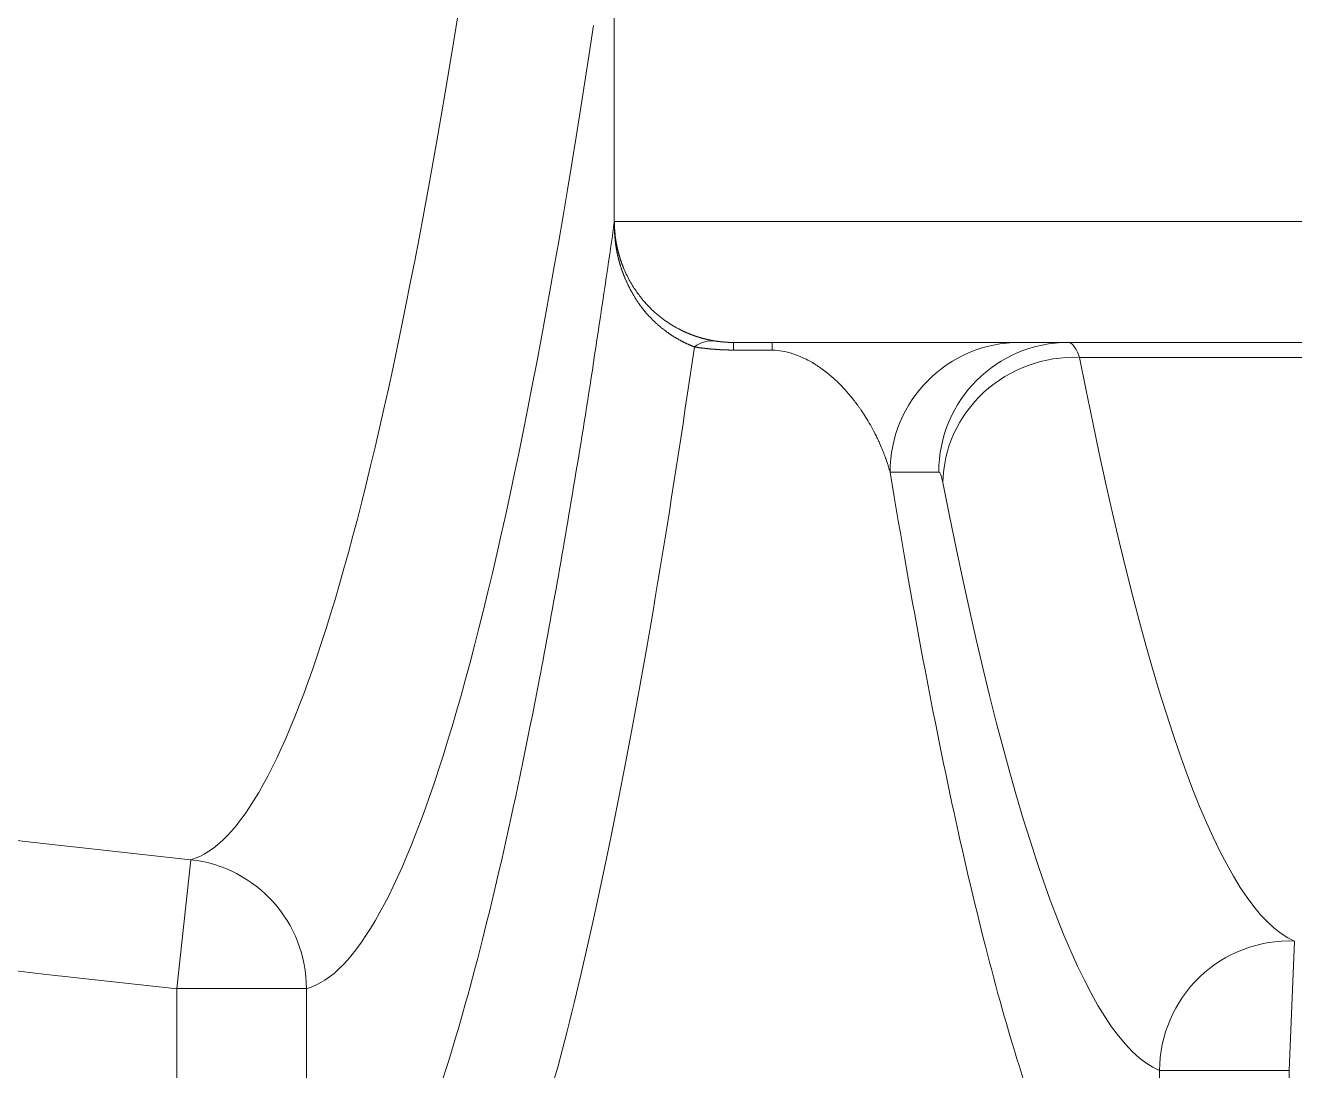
# Model space of a CAD drawing. Header units: millimetres. Extents: x 4664 to 8864, y -38 to 2932.
# Drawn here: x 8229.96 to 8242.74, y 1679.42 to 1689.95 of the extents above; entities that cross this region are included whole.
import ezdxf

# ---------------------------------------------------------------- set-up
doc = ezdxf.new("R2010")
doc.units = ezdxf.units.MM

msp = doc.modelspace()

# ---------------------------------------------------------------- linework, layer by layer
at = {"lineweight": 5}
for p, q in [((8264.301, 1687.975), (8235.89, 1687.975)), ((8237.089, 1686.68), (8237.089, 1686.756)), ((8237.089, 1686.756), (8263.102, 1686.756)), ((8237.089, 1686.68), (8237.479, 1686.68)), ((8237.479, 1686.68), (8237.479, 1686.756)), ((8240.572, 1686.606), (8259.619, 1686.606)), ((8238.666, 1685.45), (8239.155, 1685.45)), ((8231.624, 1681.547), (8231.486, 1680.249)), ((8242.683, 1679.424), (8242.738, 1680.728)), ((8231.486, 1680.249), (8231.486, 1677.048)), ((8231.486, 1680.249), (8232.791, 1680.249)), ((8232.791, 1677.048), (8232.791, 1680.249)), ((8242.683, 1679.424), (8241.379, 1679.424)), ((8241.379, 1679.424), (8241.379, 1677.048)), ((8242.683, 1677.048), (8242.683, 1679.424))]:
    msp.add_line(p, q, dxfattribs=at)
for radius, start, end in [(175.775, 249.99883, 263.9677), (177.081, 249.99883, 263.9677), (181.468, 249.96842, 264.23964), (182.774, 249.96842, 290.03158)]:
    msp.add_arc((8250.096, 1856.349), radius, start, end, dxfattribs=at)
at = {"lineweight": 5, "extrusion": (0, 0, -1)}
for centre, major_axis, ratio, start_param, end_param in [((8231.494, 1856.349), (0, 174.819), 0.052336, 2.807848, 3.127376), ((8232.66, 1856.349), (0, -176.118), 0.052336, 5.949441, 6.268968), ((8236.759, 1687.968), (0.862, -0.124), 0.938236, 2.962938, 2.989748), ((8234.587, 1687.913), (1.306, 0.028), 0.064701, 6.221532, 6.229443), ((8236.695, 1685.481), (0.206, 1.29), 0.402371, 5.905541, 6.280289), ((8239.97, 1685.45), (0, 1.306), 0.99863, 4.712389, 6.283185), ((8240.459, 1685.45), (0, 1.306), 0.99863, 4.712389, 6.283185), ((8240.501, 1685.345), (1.281, 0.252), 0.964976, 3.342437, 4.95401), ((8242.939, 1856.349), (0, -175.663), 0.052336, 0.021845, 0.26035), ((8241.581, 1856.349), (0, 176.968), 0.052336, 3.163438, 3.401943), ((8231.486, 1680.249), (0.342, -1.26), 0.998529, 3.512636, 4.97728), ((8242.683, 1679.424), (0.503, 1.205), 0.998391, 4.317481, 5.929054)]:
    msp.add_ellipse(centre, major_axis=major_axis, ratio=ratio, start_param=start_param, end_param=end_param, dxfattribs=at)
at = {"lineweight": 5}
for points in [[(8235.889, 1687.968), (8235.889, 1689.268), (8235.889, 1690.569), (8235.889, 1691.869)], [(8235.89, 1687.975), (8235.89, 1687.973), (8235.89, 1687.97), (8235.889, 1687.968)], [(8240.572, 1686.606), (8240.563, 1686.631), (8240.544, 1686.675), (8240.516, 1686.722), (8240.488, 1686.75), (8240.469, 1686.756), (8240.459, 1686.756)], [(8239.155, 1685.45), (8239.169, 1685.45), (8239.183, 1685.415), (8239.197, 1685.345)]]:
    msp.add_open_spline(points, degree=3, dxfattribs=at)
for points, knots in [([(8235.889, 1687.968), (8235.765, 1687.104), (8235.641, 1686.284), (8235.389, 1684.752), (8235.263, 1684.037), (8234.881, 1682.043), (8234.624, 1680.92), (8234.105, 1679.092), (8233.843, 1678.386), (8233.318, 1677.399), (8233.055, 1677.117), (8232.791, 1677.048)], [0, 0, 0, 0, 0.125, 0.125, 0.25, 0.25, 0.5, 0.5, 0.75, 0.75, 1, 1, 1, 1]), ([(8235.89, 1687.975), (8235.89, 1687.974), (8235.89, 1687.973), (8235.89, 1687.963), (8235.89, 1687.955), (8235.89, 1687.946)], [0, 0, 0, 0, 0.093825, 0.093825, 1, 1, 1, 1]), ([(8235.89, 1687.946), (8235.89, 1687.944), (8235.89, 1687.94), (8235.89, 1687.935), (8235.89, 1687.929), (8235.89, 1687.924), (8235.89, 1687.919), (8235.89, 1687.913), (8235.89, 1687.908), (8235.89, 1687.902), (8235.891, 1687.897), (8235.891, 1687.891), (8235.891, 1687.886), (8235.891, 1687.881), (8235.891, 1687.875), (8235.891, 1687.87), (8235.892, 1687.864), (8235.892, 1687.859), (8235.892, 1687.853), (8235.893, 1687.848), (8235.893, 1687.842), (8235.893, 1687.837), (8235.894, 1687.831), (8235.894, 1687.826), (8235.895, 1687.82), (8235.895, 1687.815), (8235.896, 1687.809), (8235.896, 1687.804), (8235.897, 1687.798), (8235.897, 1687.793), (8235.898, 1687.787), (8235.898, 1687.782), (8235.899, 1687.776), (8235.899, 1687.771), (8235.9, 1687.765), (8235.901, 1687.76), (8235.902, 1687.754), (8235.902, 1687.749), (8235.903, 1687.743), (8235.904, 1687.738), (8235.905, 1687.732), (8235.905, 1687.727), (8235.906, 1687.721), (8235.907, 1687.716), (8235.908, 1687.71), (8235.909, 1687.705), (8235.91, 1687.699), (8235.911, 1687.694), (8235.912, 1687.688), (8235.913, 1687.683), (8235.914, 1687.677), (8235.915, 1687.672), (8235.916, 1687.666), (8235.917, 1687.661), (8235.918, 1687.655), (8235.919, 1687.65), (8235.92, 1687.644), (8235.922, 1687.639), (8235.923, 1687.633), (8235.924, 1687.628), (8235.925, 1687.622), (8235.927, 1687.617), (8235.928, 1687.611), (8235.929, 1687.606), (8235.931, 1687.6), (8235.932, 1687.595), (8235.933, 1687.59), (8235.935, 1687.584), (8235.936, 1687.579), (8235.938, 1687.573), (8235.939, 1687.568), (8235.941, 1687.562), (8235.942, 1687.557), (8235.944, 1687.551), (8235.945, 1687.546), (8235.947, 1687.541), (8235.949, 1687.533), (8235.952, 1687.524), (8235.956, 1687.513), (8235.959, 1687.502), (8235.963, 1687.492), (8235.967, 1687.481), (8235.971, 1687.47), (8235.975, 1687.459), (8235.979, 1687.448), (8235.983, 1687.437), (8235.987, 1687.426), (8235.991, 1687.416), (8235.996, 1687.405), (8236, 1687.394), (8236.005, 1687.383), (8236.01, 1687.373), (8236.015, 1687.362), (8236.02, 1687.352), (8236.025, 1687.341), (8236.03, 1687.33), (8236.035, 1687.32), (8236.04, 1687.31), (8236.045, 1687.299), (8236.051, 1687.289), (8236.056, 1687.278), (8236.062, 1687.268), (8236.068, 1687.258), (8236.073, 1687.248), (8236.079, 1687.238), (8236.085, 1687.227), (8236.091, 1687.217), (8236.097, 1687.207), (8236.103, 1687.198), (8236.11, 1687.188), (8236.116, 1687.178), (8236.121, 1687.17), (8236.124, 1687.165), (8236.127, 1687.162), (8236.129, 1687.158), (8236.131, 1687.155), (8236.134, 1687.151), (8236.137, 1687.147), (8236.14, 1687.143), (8236.143, 1687.138), (8236.146, 1687.134), (8236.149, 1687.129), (8236.153, 1687.124), (8236.157, 1687.119), (8236.16, 1687.114), (8236.164, 1687.109), (8236.169, 1687.104), (8236.173, 1687.098), (8236.177, 1687.092), (8236.182, 1687.087), (8236.187, 1687.081), (8236.192, 1687.075), (8236.197, 1687.068), (8236.202, 1687.062), (8236.208, 1687.055), (8236.214, 1687.049), (8236.22, 1687.042), (8236.226, 1687.035), (8236.232, 1687.028), (8236.238, 1687.021), (8236.245, 1687.014), (8236.252, 1687.007), (8236.259, 1687), (8236.266, 1686.992), (8236.274, 1686.985), (8236.281, 1686.978), (8236.289, 1686.97), (8236.297, 1686.962), (8236.305, 1686.955), (8236.314, 1686.947), (8236.322, 1686.939), (8236.331, 1686.931), (8236.34, 1686.924), (8236.349, 1686.916), (8236.359, 1686.908), (8236.368, 1686.9), (8236.378, 1686.892), (8236.387, 1686.885), (8236.396, 1686.879), (8236.403, 1686.873), (8236.411, 1686.867), (8236.419, 1686.861), (8236.426, 1686.856), (8236.434, 1686.85), (8236.442, 1686.845), (8236.45, 1686.84), (8236.458, 1686.834), (8236.465, 1686.829), (8236.473, 1686.824), (8236.481, 1686.819), (8236.489, 1686.814), (8236.497, 1686.809), (8236.504, 1686.805), (8236.512, 1686.8), (8236.52, 1686.795), (8236.528, 1686.791), (8236.536, 1686.786), (8236.543, 1686.782), (8236.551, 1686.778), (8236.559, 1686.774), (8236.567, 1686.77), (8236.574, 1686.766), (8236.582, 1686.762), (8236.59, 1686.758), (8236.597, 1686.754), (8236.605, 1686.75), (8236.613, 1686.747), (8236.62, 1686.743), (8236.628, 1686.74), (8236.635, 1686.736), (8236.643, 1686.733), (8236.651, 1686.73), (8236.658, 1686.726), (8236.666, 1686.723), (8236.673, 1686.72), (8236.681, 1686.717), (8236.688, 1686.714), (8236.693, 1686.712), (8236.695, 1686.711)], [0, 0, 0, 0, 0.00329, 0.006582, 0.009875, 0.013169, 0.016465, 0.019762, 0.02306, 0.02636, 0.029661, 0.032963, 0.036267, 0.039572, 0.042879, 0.046186, 0.049495, 0.052806, 0.056117, 0.05943, 0.062744, 0.06606, 0.069377, 0.072695, 0.076014, 0.079334, 0.082656, 0.085979, 0.089303, 0.092629, 0.095955, 0.099283, 0.102612, 0.105942, 0.109273, 0.112606, 0.115939, 0.119274, 0.12261, 0.125947, 0.129285, 0.132624, 0.135964, 0.139306, 0.142648, 0.145991, 0.149336, 0.152681, 0.156028, 0.159375, 0.162723, 0.166073, 0.169423, 0.172774, 0.176126, 0.179479, 0.182833, 0.186188, 0.189544, 0.1929, 0.196258, 0.199616, 0.202975, 0.206334, 0.209695, 0.213056, 0.216418, 0.219781, 0.223144, 0.226508, 0.229873, 0.233238, 0.236604, 0.23997, 0.243338, 0.246705, 0.250073, 0.25691, 0.263767, 0.270644, 0.27754, 0.284457, 0.291392, 0.298347, 0.30532, 0.312312, 0.319323, 0.326353, 0.3334, 0.340466, 0.347549, 0.35465, 0.361769, 0.368904, 0.376057, 0.383226, 0.390413, 0.397615, 0.404834, 0.412069, 0.419319, 0.426585, 0.433867, 0.441164, 0.448476, 0.455802, 0.463143, 0.470499, 0.477869, 0.485253, 0.49265, 0.500062, 0.502428, 0.504933, 0.507574, 0.510354, 0.513271, 0.516326, 0.519518, 0.522848, 0.526316, 0.529921, 0.533664, 0.537544, 0.541562, 0.545716, 0.550009, 0.554438, 0.559004, 0.563708, 0.568548, 0.573525, 0.578638, 0.583887, 0.589273, 0.594794, 0.600451, 0.606243, 0.61217, 0.618232, 0.624428, 0.630758, 0.637222, 0.643819, 0.650549, 0.657411, 0.664404, 0.671529, 0.678785, 0.686171, 0.693686, 0.70133, 0.709103, 0.717003, 0.725029, 0.733181, 0.741459, 0.74986, 0.756321, 0.762772, 0.769214, 0.775647, 0.782071, 0.788484, 0.794888, 0.801283, 0.807667, 0.814041, 0.820404, 0.826758, 0.8331, 0.839432, 0.845754, 0.852064, 0.858364, 0.864652, 0.870929, 0.877195, 0.883449, 0.889692, 0.895924, 0.902143, 0.908351, 0.914547, 0.920731, 0.926903, 0.933063, 0.93921, 0.945345, 0.951468, 0.957579, 0.963677, 0.969763, 0.975835, 0.981896, 0.987943, 0.993978, 1, 1, 1, 1]), ([(8236.9, 1686.771), (8236.899, 1686.771), (8236.896, 1686.772), (8236.892, 1686.773), (8236.888, 1686.773), (8236.884, 1686.774), (8236.88, 1686.775), (8236.877, 1686.775), (8236.873, 1686.776), (8236.869, 1686.777), (8236.865, 1686.777), (8236.861, 1686.778), (8236.857, 1686.779), (8236.853, 1686.78), (8236.849, 1686.781), (8236.845, 1686.781), (8236.841, 1686.782), (8236.837, 1686.783), (8236.833, 1686.784), (8236.829, 1686.785), (8236.825, 1686.786), (8236.821, 1686.787), (8236.817, 1686.788), (8236.813, 1686.789), (8236.809, 1686.79), (8236.805, 1686.791), (8236.801, 1686.792), (8236.797, 1686.793), (8236.793, 1686.794), (8236.789, 1686.795), (8236.785, 1686.796), (8236.781, 1686.797), (8236.777, 1686.798), (8236.773, 1686.799), (8236.769, 1686.8), (8236.765, 1686.801), (8236.76, 1686.802), (8236.756, 1686.804), (8236.752, 1686.805), (8236.748, 1686.806), (8236.744, 1686.807), (8236.74, 1686.809), (8236.736, 1686.81), (8236.732, 1686.811), (8236.727, 1686.813), (8236.723, 1686.814), (8236.719, 1686.815), (8236.715, 1686.817), (8236.711, 1686.818), (8236.707, 1686.819), (8236.702, 1686.821), (8236.698, 1686.822), (8236.694, 1686.824), (8236.69, 1686.825), (8236.686, 1686.827), (8236.681, 1686.828), (8236.677, 1686.83), (8236.673, 1686.831), (8236.669, 1686.833), (8236.665, 1686.835), (8236.66, 1686.836), (8236.656, 1686.838), (8236.652, 1686.84), (8236.648, 1686.841), (8236.643, 1686.843), (8236.639, 1686.845), (8236.635, 1686.847), (8236.631, 1686.848), (8236.626, 1686.85), (8236.622, 1686.852), (8236.618, 1686.854), (8236.614, 1686.856), (8236.609, 1686.858), (8236.605, 1686.859), (8236.601, 1686.861), (8236.597, 1686.863), (8236.592, 1686.865), (8236.588, 1686.867), (8236.584, 1686.869), (8236.579, 1686.871), (8236.575, 1686.873), (8236.571, 1686.875), (8236.567, 1686.878), (8236.562, 1686.88), (8236.558, 1686.882), (8236.554, 1686.884), (8236.528, 1686.897), (8236.482, 1686.923), (8236.414, 1686.966), (8236.347, 1687.016), (8236.28, 1687.073), (8236.225, 1687.129), (8236.179, 1687.18), (8236.143, 1687.226), (8236.107, 1687.275), (8236.072, 1687.328), (8236.039, 1687.384), (8236.009, 1687.445), (8235.989, 1687.488), (8235.979, 1687.513), (8235.977, 1687.518), (8235.975, 1687.523), (8235.973, 1687.528), (8235.972, 1687.533), (8235.97, 1687.538), (8235.968, 1687.543), (8235.966, 1687.548), (8235.964, 1687.553), (8235.962, 1687.558), (8235.96, 1687.564), (8235.958, 1687.569), (8235.957, 1687.574), (8235.955, 1687.58), (8235.953, 1687.585), (8235.951, 1687.59), (8235.949, 1687.596), (8235.947, 1687.602), (8235.946, 1687.607), (8235.944, 1687.613), (8235.942, 1687.619), (8235.941, 1687.624), (8235.939, 1687.63), (8235.937, 1687.636), (8235.935, 1687.642), (8235.934, 1687.648), (8235.932, 1687.654), (8235.931, 1687.66), (8235.929, 1687.666), (8235.927, 1687.672), (8235.926, 1687.678), (8235.924, 1687.684), (8235.923, 1687.691), (8235.921, 1687.697), (8235.92, 1687.703), (8235.919, 1687.71), (8235.917, 1687.716), (8235.916, 1687.721), (8235.915, 1687.725), (8235.915, 1687.728), (8235.914, 1687.733), (8235.913, 1687.739), (8235.911, 1687.746), (8235.91, 1687.754), (8235.908, 1687.764), (8235.906, 1687.775), (8235.904, 1687.788), (8235.902, 1687.802), (8235.9, 1687.817), (8235.898, 1687.831), (8235.897, 1687.844), (8235.896, 1687.855), (8235.895, 1687.865), (8235.894, 1687.875), (8235.893, 1687.885), (8235.893, 1687.894), (8235.892, 1687.904), (8235.892, 1687.913), (8235.891, 1687.921), (8235.891, 1687.929), (8235.891, 1687.937), (8235.891, 1687.943), (8235.891, 1687.945)], [0, 0, 0, 0, 0.002893, 0.005787, 0.008681, 0.011576, 0.014471, 0.017366, 0.020262, 0.023159, 0.026056, 0.028954, 0.031852, 0.034751, 0.037651, 0.040551, 0.043452, 0.046354, 0.049257, 0.05216, 0.055065, 0.05797, 0.060876, 0.063783, 0.066691, 0.0696, 0.07251, 0.075421, 0.078333, 0.081246, 0.08416, 0.087075, 0.089991, 0.092909, 0.095828, 0.098748, 0.101669, 0.104592, 0.107516, 0.110441, 0.113367, 0.116295, 0.119225, 0.122156, 0.125088, 0.128022, 0.130957, 0.133894, 0.136832, 0.139772, 0.142714, 0.145657, 0.148602, 0.151549, 0.154497, 0.157447, 0.160399, 0.163353, 0.166309, 0.169266, 0.172225, 0.175187, 0.17815, 0.181115, 0.184082, 0.187051, 0.190022, 0.192996, 0.195971, 0.198948, 0.201928, 0.20491, 0.207893, 0.21088, 0.213868, 0.216859, 0.219851, 0.222847, 0.225844, 0.228844, 0.231847, 0.234851, 0.237858, 0.240868, 0.24388, 0.246895, 0.249912, 0.297344, 0.345951, 0.395822, 0.447039, 0.499679, 0.531933, 0.565321, 0.599857, 0.635552, 0.672419, 0.710468, 0.749709, 0.752605, 0.755523, 0.758462, 0.761423, 0.764405, 0.767409, 0.770435, 0.773482, 0.776551, 0.779642, 0.782754, 0.785888, 0.789044, 0.792221, 0.79542, 0.79864, 0.801882, 0.805146, 0.808431, 0.811738, 0.815067, 0.818418, 0.82179, 0.825183, 0.828599, 0.832036, 0.835495, 0.838975, 0.842477, 0.846001, 0.849546, 0.853114, 0.856702, 0.860313, 0.863945, 0.867599, 0.871275, 0.874972, 0.876078, 0.877927, 0.880519, 0.883853, 0.88793, 0.89275, 0.898313, 0.904618, 0.911666, 0.919457, 0.927991, 0.937267, 0.943461, 0.949479, 0.955321, 0.960987, 0.966477, 0.971792, 0.976931, 0.981895, 0.986683, 0.991297, 0.995736, 1, 1, 1, 1]), ([(8233.659, 1676.177), (8233.917, 1676.244), (8234.175, 1676.516), (8234.69, 1677.469), (8234.946, 1678.149), (8235.454, 1679.912), (8235.706, 1680.996), (8236.206, 1683.559), (8236.452, 1685.038), (8236.695, 1686.711)], [0, 0, 0, 0, 0.25, 0.25, 0.5, 0.5, 0.75, 0.75, 1, 1, 1, 1]), ([(8236.695, 1686.711), (8236.697, 1686.71), (8236.7, 1686.71), (8236.704, 1686.709), (8236.708, 1686.709), (8236.712, 1686.708), (8236.716, 1686.708), (8236.72, 1686.707), (8236.724, 1686.706), (8236.729, 1686.706), (8236.733, 1686.705), (8236.737, 1686.705), (8236.741, 1686.704), (8236.745, 1686.703), (8236.749, 1686.703), (8236.753, 1686.702), (8236.758, 1686.702), (8236.762, 1686.701), (8236.766, 1686.701), (8236.77, 1686.7), (8236.774, 1686.7), (8236.778, 1686.699), (8236.783, 1686.698), (8236.787, 1686.698), (8236.791, 1686.697), (8236.795, 1686.697), (8236.799, 1686.697), (8236.803, 1686.696), (8236.808, 1686.696), (8236.812, 1686.695), (8236.816, 1686.695), (8236.82, 1686.694), (8236.824, 1686.694), (8236.829, 1686.693), (8236.833, 1686.693), (8236.837, 1686.692), (8236.841, 1686.692), (8236.845, 1686.692), (8236.85, 1686.691), (8236.854, 1686.691), (8236.858, 1686.69), (8236.862, 1686.69), (8236.866, 1686.69), (8236.871, 1686.689), (8236.875, 1686.689), (8236.879, 1686.689), (8236.883, 1686.688), (8236.889, 1686.688), (8236.896, 1686.687), (8236.904, 1686.687), (8236.913, 1686.686), (8236.921, 1686.685), (8236.93, 1686.685), (8236.938, 1686.684), (8236.946, 1686.684), (8236.955, 1686.683), (8236.963, 1686.683), (8236.972, 1686.683), (8236.98, 1686.682), (8236.989, 1686.682), (8236.997, 1686.682), (8237.005, 1686.681), (8237.014, 1686.681), (8237.022, 1686.681), (8237.031, 1686.681), (8237.039, 1686.68), (8237.047, 1686.68), (8237.056, 1686.68), (8237.064, 1686.68), (8237.073, 1686.68), (8237.081, 1686.68), (8237.087, 1686.68), (8237.089, 1686.68)], [0, 0, 0, 0, 0.011176, 0.022335, 0.033478, 0.044604, 0.055715, 0.06681, 0.07789, 0.088954, 0.100003, 0.111037, 0.122057, 0.133062, 0.144053, 0.15503, 0.165993, 0.176942, 0.187878, 0.198801, 0.20971, 0.220607, 0.231492, 0.242364, 0.253224, 0.264072, 0.274908, 0.285733, 0.296547, 0.30735, 0.318142, 0.328923, 0.339694, 0.350455, 0.361206, 0.371947, 0.382679, 0.393401, 0.404115, 0.41482, 0.425516, 0.436204, 0.446884, 0.457557, 0.468221, 0.478878, 0.489528, 0.500171, 0.521371, 0.542524, 0.563632, 0.584698, 0.605722, 0.626708, 0.647656, 0.66857, 0.68945, 0.710298, 0.731118, 0.75191, 0.772676, 0.793419, 0.814141, 0.834843, 0.855528, 0.876197, 0.896853, 0.917497, 0.938132, 0.958759, 0.979381, 1, 1, 1, 1]), ([(8237.089, 1686.756), (8237.089, 1686.756), (8237.087, 1686.756), (8237.085, 1686.756), (8237.083, 1686.756), (8237.081, 1686.756), (8237.078, 1686.756), (8237.076, 1686.756), (8237.074, 1686.756), (8237.072, 1686.756), (8237.069, 1686.756), (8237.067, 1686.756), (8237.065, 1686.757), (8237.063, 1686.757), (8237.061, 1686.757), (8237.058, 1686.757), (8237.056, 1686.757), (8237.054, 1686.757), (8237.052, 1686.757), (8237.049, 1686.757), (8237.047, 1686.757), (8237.045, 1686.757), (8237.043, 1686.757), (8237.041, 1686.757), (8237.038, 1686.757), (8237.036, 1686.757), (8237.034, 1686.758), (8237.032, 1686.758), (8237.029, 1686.758), (8237.027, 1686.758), (8237.025, 1686.758), (8237.023, 1686.758), (8237.021, 1686.758), (8237.018, 1686.758), (8237.016, 1686.758), (8237.014, 1686.759), (8237.012, 1686.759), (8237.009, 1686.759), (8237.007, 1686.759), (8237.005, 1686.759), (8237.003, 1686.759), (8237, 1686.76), (8236.998, 1686.76), (8236.996, 1686.76), (8236.994, 1686.76), (8236.991, 1686.76), (8236.989, 1686.76), (8236.987, 1686.761), (8236.985, 1686.761), (8236.983, 1686.761), (8236.98, 1686.761), (8236.978, 1686.761), (8236.976, 1686.762), (8236.974, 1686.762), (8236.971, 1686.762), (8236.969, 1686.762), (8236.967, 1686.762), (8236.965, 1686.763), (8236.962, 1686.763), (8236.96, 1686.763), (8236.958, 1686.763), (8236.956, 1686.764), (8236.953, 1686.764), (8236.951, 1686.764), (8236.949, 1686.764), (8236.947, 1686.765), (8236.945, 1686.765), (8236.942, 1686.765), (8236.94, 1686.766), (8236.938, 1686.766), (8236.936, 1686.766), (8236.933, 1686.766), (8236.931, 1686.767), (8236.929, 1686.767), (8236.927, 1686.767), (8236.924, 1686.768), (8236.922, 1686.768), (8236.92, 1686.768), (8236.918, 1686.769), (8236.915, 1686.769), (8236.913, 1686.769), (8236.911, 1686.77), (8236.909, 1686.77), (8236.907, 1686.77), (8236.904, 1686.771), (8236.902, 1686.771), (8236.901, 1686.771), (8236.9, 1686.771)], [0, 0, 0, 0, 0.01041, 0.020823, 0.031241, 0.041664, 0.052093, 0.06253, 0.072976, 0.083432, 0.0939, 0.104379, 0.114872, 0.12538, 0.135904, 0.146444, 0.157002, 0.16758, 0.178178, 0.188797, 0.199439, 0.210104, 0.220794, 0.231509, 0.242252, 0.253023, 0.263822, 0.274652, 0.285513, 0.296405, 0.307332, 0.318292, 0.329288, 0.34032, 0.351389, 0.362496, 0.373643, 0.38483, 0.396059, 0.407329, 0.418643, 0.43, 0.441403, 0.452851, 0.464347, 0.47589, 0.487482, 0.499123, 0.510814, 0.522557, 0.534352, 0.5462, 0.558101, 0.570057, 0.582069, 0.594136, 0.606261, 0.618443, 0.630684, 0.642984, 0.655344, 0.667765, 0.680247, 0.692792, 0.705399, 0.71807, 0.730805, 0.743606, 0.756472, 0.769404, 0.782403, 0.79547, 0.808605, 0.821809, 0.835083, 0.848427, 0.861841, 0.875327, 0.888884, 0.902514, 0.916217, 0.929994, 0.943845, 0.95777, 0.971771, 0.985847, 1, 1, 1, 1]), ([(8237.479, 1686.68), (8237.511, 1686.679), (8237.545, 1686.675), (8237.615, 1686.663), (8237.65, 1686.654), (8237.722, 1686.63), (8237.759, 1686.616), (8237.813, 1686.591), (8237.831, 1686.582), (8237.859, 1686.567), (8237.872, 1686.559), (8237.888, 1686.55), (8237.896, 1686.545), (8237.9, 1686.543), (8237.902, 1686.542), (8237.903, 1686.541), (8237.903, 1686.541), (8237.904, 1686.54), (8237.904, 1686.54), (8237.904, 1686.54), (8237.904, 1686.54), (8237.904, 1686.54), (8237.904, 1686.54), (8237.904, 1686.54), (8237.904, 1686.54), (8237.938, 1686.519), (8237.973, 1686.495), (8238.025, 1686.455), (8238.043, 1686.441), (8238.069, 1686.419), (8238.082, 1686.408), (8238.097, 1686.395), (8238.104, 1686.388), (8238.108, 1686.384), (8238.11, 1686.383), (8238.111, 1686.382), (8238.111, 1686.381), (8238.112, 1686.381), (8238.112, 1686.381), (8238.112, 1686.381), (8238.112, 1686.381), (8238.112, 1686.381), (8238.112, 1686.381), (8238.112, 1686.381), (8238.112, 1686.381), (8238.134, 1686.36), (8238.156, 1686.338), (8238.202, 1686.291), (8238.224, 1686.266), (8238.27, 1686.213), (8238.292, 1686.185), (8238.326, 1686.142), (8238.337, 1686.127), (8238.353, 1686.104), (8238.362, 1686.092), (8238.371, 1686.078), (8238.376, 1686.071), (8238.378, 1686.068), (8238.379, 1686.066), (8238.38, 1686.065), (8238.38, 1686.065), (8238.38, 1686.064), (8238.381, 1686.064), (8238.381, 1686.064), (8238.381, 1686.064), (8238.381, 1686.064), (8238.381, 1686.064), (8238.381, 1686.064), (8238.381, 1686.064), (8238.394, 1686.044), (8238.408, 1686.022), (8238.437, 1685.976), (8238.452, 1685.951), (8238.481, 1685.9), (8238.496, 1685.872), (8238.518, 1685.829), (8238.525, 1685.815), (8238.536, 1685.792), (8238.542, 1685.781), (8238.548, 1685.767), (8238.551, 1685.761), (8238.552, 1685.757), (8238.553, 1685.755), (8238.554, 1685.755), (8238.554, 1685.754), (8238.554, 1685.754), (8238.554, 1685.754), (8238.554, 1685.754), (8238.554, 1685.754), (8238.554, 1685.754), (8238.554, 1685.754), (8238.554, 1685.754), (8238.554, 1685.754), (8238.554, 1685.754), (8238.565, 1685.73), (8238.574, 1685.708), (8238.592, 1685.667), (8238.599, 1685.647), (8238.613, 1685.611), (8238.619, 1685.595), (8238.63, 1685.564), (8238.635, 1685.55), (8238.643, 1685.525), (8238.647, 1685.514), (8238.653, 1685.494), (8238.655, 1685.485), (8238.66, 1685.471), (8238.662, 1685.465), (8238.664, 1685.456), (8238.665, 1685.452), (8238.666, 1685.45)], [0, 0, 0, 0, 0.03125, 0.03125, 0.0625, 0.0625, 0.09375, 0.09375, 0.109375, 0.109375, 0.117188, 0.121094, 0.123047, 0.124023, 0.124512, 0.124756, 0.124878, 0.124939, 0.124969, 0.124985, 0.124992, 0.124996, 0.124998, 0.124998, 0.125, 0.125, 0.1875, 0.1875, 0.21875, 0.21875, 0.234375, 0.242188, 0.246094, 0.248047, 0.249023, 0.249512, 0.249756, 0.249878, 0.249939, 0.249969, 0.249985, 0.249992, 0.249996, 0.249996, 0.25, 0.25, 0.3125, 0.3125, 0.375, 0.375, 0.4375, 0.4375, 0.46875, 0.46875, 0.484375, 0.492187, 0.496094, 0.498047, 0.499023, 0.499512, 0.499756, 0.499878, 0.499939, 0.499969, 0.499985, 0.499992, 0.499996, 0.499996, 0.5, 0.5, 0.5625, 0.5625, 0.625, 0.625, 0.6875, 0.6875, 0.71875, 0.71875, 0.734375, 0.742187, 0.746094, 0.748047, 0.749023, 0.749512, 0.749756, 0.749878, 0.749939, 0.749969, 0.749985, 0.749992, 0.749996, 0.749998, 0.749998, 0.75, 0.75, 0.78125, 0.78125, 0.8125, 0.8125, 0.84375, 0.84375, 0.875, 0.875, 0.90625, 0.90625, 0.9375, 0.9375, 0.96875, 0.96875, 1, 1, 1, 1]), ([(8241.379, 1677.048), (8241.149, 1677.108), (8240.92, 1677.33), (8240.461, 1678.095), (8240.233, 1678.638), (8239.779, 1680.043), (8239.554, 1680.906), (8239.106, 1682.944), (8238.885, 1684.119), (8238.666, 1685.45)], [0, 0, 0, 0, 0.25, 0.25, 0.5, 0.5, 0.75, 0.75, 1, 1, 1, 1])]:
    msp.add_open_spline(points, degree=3, knots=knots, dxfattribs=at)

doc.saveas('drawing.dxf')
